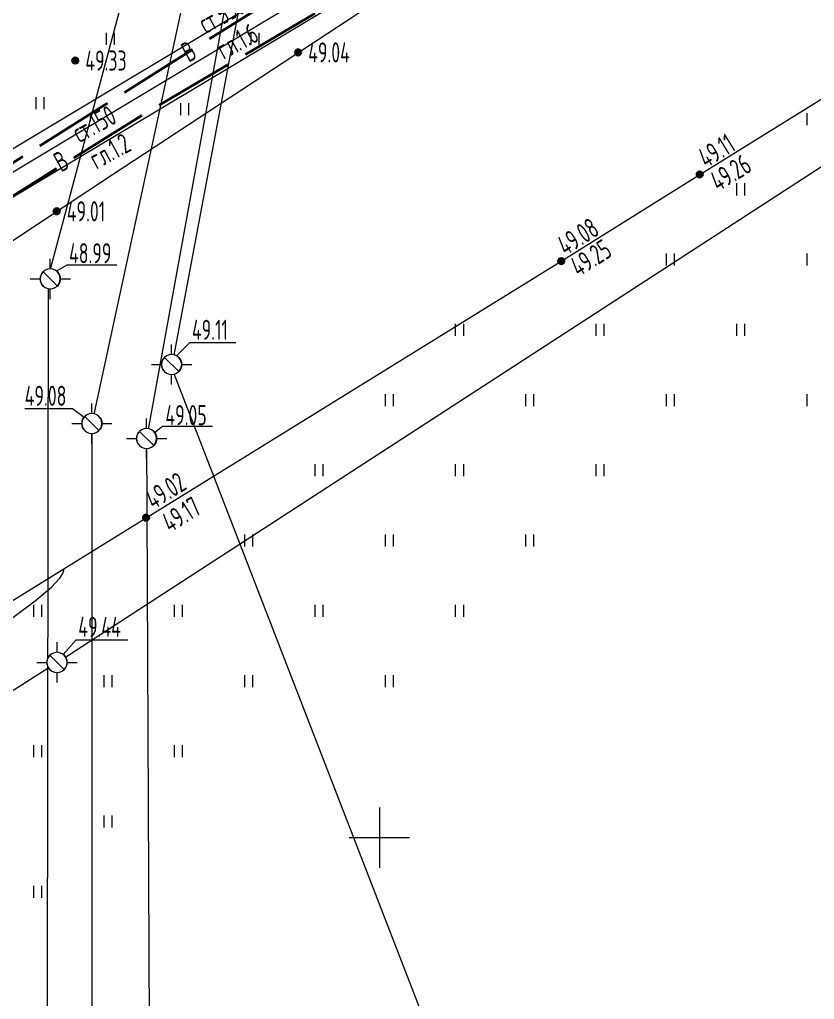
# Model space of a CAD drawing. Extents: x 1098675 to 1099684, y 381052 to 381453.
# Drawn here: x 1099382.09 to 1099421.66, y 381191.94 to 381240.76 of the extents above; entities that cross this region are included whole.
import ezdxf
from ezdxf.enums import TextEntityAlignment as Align

# ---------------------------------------------------------------- set-up
doc = ezdxf.new("R2010")
doc.units = 0
doc.header["$MEASUREMENT"] = 0
doc.set_wipeout_variables(frame=1)
doc.header["$PDMODE"] = 34
doc.header["$PDSIZE"] = -1
doc.linetypes.add('500_122_1_1', pattern=[10, 8, -2])
doc.layers.add('Съемка', color=253, linetype='CONTINUOUS', lineweight=20)
doc.styles.add('ГОСТ', font='GOST2304A.ttf', dxfattribs={"height": 2.5})
doc.linetypes.add('500_132_1', pattern='A,4,[3,Topography.shx,S=2.5,R=0,X=0,Y=0],4,-2', length=10)
doc.linetypes.add('g5_119_1', pattern='A,4,-1,[31,GUGK_2005.shx,S=0.1,R=0,X=0,Y=0],0.35,[31,GUGK_2005.shx,S=0.08,R=0,X=0,Y=0],3.3,[31,GUGK_2005.shx,S=0.08,R=180,X=0,Y=0],0.35,[31,GUGK_2005.shx,S=0.1,R=180,X=0,Y=0],-1', length=10)
doc.linetypes.add('УСОВ_ПОКР', pattern='A,0,[133,ltypeshp.shx,S=0.17,R=0,X=-0.17,Y=0],1e-06,[133,ltypeshp.shx,S=0.08,R=0,X=-0.08,Y=0],-8', length=8.000001)

# ---------------------------------------------------------------- blocks, each defined once
blk = doc.blocks.new('Съемка')
at = {"layer": 'Съемка', "linetype": 'Continuous', "lineweight": -2}
h = blk.add_hatch(color=8, dxfattribs=at)
h.dxf.hatch_style = 1
edge = h.paths.add_edge_path()
edge.add_arc((1099384.858, 381238.715), 0.15, 0, 360)
h = blk.add_hatch(color=8, dxfattribs=at)
h.dxf.hatch_style = 1
edge = h.paths.add_edge_path()
edge.add_arc((1099395.957, 381239.12), 0.15, 0, 360)
h = blk.add_hatch(color=8, dxfattribs=at)
h.dxf.hatch_style = 1
edge = h.paths.add_edge_path()
edge.add_arc((1099415.955, 381233.039), 0.15, 0, 360)
h = blk.add_hatch(color=8, dxfattribs=at)
h.dxf.hatch_style = 1
edge = h.paths.add_edge_path()
edge.add_arc((1099383.937, 381231.204), 0.15, 0, 360)
h = blk.add_hatch(color=8, dxfattribs=at)
h.dxf.hatch_style = 1
edge = h.paths.add_edge_path()
edge.add_arc((1099409.062, 381228.723), 0.15, 0, 360)
h = blk.add_hatch(color=8, dxfattribs=at)
h.dxf.hatch_style = 1
edge = h.paths.add_edge_path()
edge.add_arc((1099388.386, 381215.939), 0.15, 0, 360)
at = {"layer": 'Съемка', "color": 8, "linetype": 'Continuous', "lineweight": 20}
for p, q in [((1099386.416, 381239.495), (1099386.416, 381240.095)), ((1099386.416, 381239.495), (1099386.416, 381240.095)), ((1099386.816, 381239.495), (1099386.816, 381240.095)), ((1099386.816, 381239.495), (1099386.816, 381240.095)), ((1099393.616, 381239.495), (1099393.616, 381240.095)), ((1099393.616, 381239.495), (1099393.616, 381240.095)), ((1099394.016, 381239.495), (1099394.016, 381240.095)), ((1099394.016, 381239.495), (1099394.016, 381240.095)), ((1099382.916, 381236.295), (1099382.916, 381236.895)), ((1099382.916, 381236.295), (1099382.916, 381236.895)), ((1099383.316, 381236.295), (1099383.316, 381236.895)), ((1099383.316, 381236.295), (1099383.316, 381236.895)), ((1099390.116, 381235.995), (1099390.116, 381236.595)), ((1099390.116, 381235.995), (1099390.116, 381236.595)), ((1099390.516, 381235.995), (1099390.516, 381236.595)), ((1099390.516, 381235.995), (1099390.516, 381236.595)), ((1099421.3, 381235.5), (1099421.3, 381236.1)), ((1099421.3, 381235.5), (1099421.3, 381236.1)), ((1099417.8, 381232), (1099417.8, 381232.6)), ((1099417.8, 381232), (1099417.8, 381232.6)), ((1099418.2, 381232), (1099418.2, 381232.6)), ((1099418.2, 381232), (1099418.2, 381232.6)), ((1099414.3, 381228.5), (1099414.3, 381229.1)), ((1099414.3, 381228.5), (1099414.3, 381229.1)), ((1099414.7, 381228.5), (1099414.7, 381229.1)), ((1099414.7, 381228.5), (1099414.7, 381229.1)), ((1099421.3, 381228.5), (1099421.3, 381229.1)), ((1099421.3, 381228.5), (1099421.3, 381229.1)), ((1099403.8, 381225), (1099403.8, 381225.6)), ((1099403.8, 381225), (1099403.8, 381225.6)), ((1099404.2, 381225), (1099404.2, 381225.6)), ((1099404.2, 381225), (1099404.2, 381225.6)), ((1099410.8, 381225), (1099410.8, 381225.6)), ((1099410.8, 381225), (1099410.8, 381225.6)), ((1099411.2, 381225), (1099411.2, 381225.6)), ((1099411.2, 381225), (1099411.2, 381225.6)), ((1099417.8, 381225), (1099417.8, 381225.6)), ((1099417.8, 381225), (1099417.8, 381225.6)), ((1099418.2, 381225), (1099418.2, 381225.6)), ((1099418.2, 381225), (1099418.2, 381225.6)), ((1099400.3, 381221.5), (1099400.3, 381222.1)), ((1099400.3, 381221.5), (1099400.3, 381222.1)), ((1099400.7, 381221.5), (1099400.7, 381222.1)), ((1099400.7, 381221.5), (1099400.7, 381222.1)), ((1099407.3, 381221.5), (1099407.3, 381222.1)), ((1099407.3, 381221.5), (1099407.3, 381222.1)), ((1099407.7, 381221.5), (1099407.7, 381222.1)), ((1099407.7, 381221.5), (1099407.7, 381222.1)), ((1099414.3, 381221.5), (1099414.3, 381222.1)), ((1099414.3, 381221.5), (1099414.3, 381222.1)), ((1099414.7, 381221.5), (1099414.7, 381222.1)), ((1099414.7, 381221.5), (1099414.7, 381222.1)), ((1099421.3, 381221.5), (1099421.3, 381222.1)), ((1099421.3, 381221.5), (1099421.3, 381222.1)), ((1099396.8, 381218), (1099396.8, 381218.6)), ((1099396.8, 381218), (1099396.8, 381218.6)), ((1099397.2, 381218), (1099397.2, 381218.6)), ((1099397.2, 381218), (1099397.2, 381218.6)), ((1099403.8, 381218), (1099403.8, 381218.6)), ((1099403.8, 381218), (1099403.8, 381218.6)), ((1099404.2, 381218), (1099404.2, 381218.6)), ((1099404.2, 381218), (1099404.2, 381218.6)), ((1099410.8, 381218), (1099410.8, 381218.6)), ((1099410.8, 381218), (1099410.8, 381218.6)), ((1099411.2, 381218), (1099411.2, 381218.6)), ((1099411.2, 381218), (1099411.2, 381218.6)), ((1099393.3, 381214.5), (1099393.3, 381215.1)), ((1099393.3, 381214.5), (1099393.3, 381215.1)), ((1099393.7, 381214.5), (1099393.7, 381215.1)), ((1099393.7, 381214.5), (1099393.7, 381215.1)), ((1099400.3, 381214.5), (1099400.3, 381215.1)), ((1099400.3, 381214.5), (1099400.3, 381215.1)), ((1099400.7, 381214.5), (1099400.7, 381215.1)), ((1099400.7, 381214.5), (1099400.7, 381215.1)), ((1099407.3, 381214.5), (1099407.3, 381215.1)), ((1099407.3, 381214.5), (1099407.3, 381215.1)), ((1099407.7, 381214.5), (1099407.7, 381215.1)), ((1099407.7, 381214.5), (1099407.7, 381215.1)), ((1099382.8, 381211), (1099382.8, 381211.6)), ((1099382.8, 381211), (1099382.8, 381211.6)), ((1099383.2, 381211), (1099383.2, 381211.6)), ((1099383.2, 381211), (1099383.2, 381211.6)), ((1099389.8, 381211), (1099389.8, 381211.6)), ((1099389.8, 381211), (1099389.8, 381211.6)), ((1099390.2, 381211), (1099390.2, 381211.6)), ((1099390.2, 381211), (1099390.2, 381211.6)), ((1099396.8, 381211), (1099396.8, 381211.6)), ((1099396.8, 381211), (1099396.8, 381211.6)), ((1099397.2, 381211), (1099397.2, 381211.6)), ((1099397.2, 381211), (1099397.2, 381211.6)), ((1099403.8, 381211), (1099403.8, 381211.6)), ((1099403.8, 381211), (1099403.8, 381211.6)), ((1099404.2, 381211), (1099404.2, 381211.6)), ((1099404.2, 381211), (1099404.2, 381211.6)), ((1099386.3, 381207.5), (1099386.3, 381208.1)), ((1099386.3, 381207.5), (1099386.3, 381208.1)), ((1099386.7, 381207.5), (1099386.7, 381208.1)), ((1099386.7, 381207.5), (1099386.7, 381208.1)), ((1099393.3, 381207.5), (1099393.3, 381208.1)), ((1099393.3, 381207.5), (1099393.3, 381208.1)), ((1099393.7, 381207.5), (1099393.7, 381208.1)), ((1099393.7, 381207.5), (1099393.7, 381208.1)), ((1099400.3, 381207.5), (1099400.3, 381208.1)), ((1099400.3, 381207.5), (1099400.3, 381208.1)), ((1099400.7, 381207.5), (1099400.7, 381208.1)), ((1099400.7, 381207.5), (1099400.7, 381208.1)), ((1099382.8, 381204), (1099382.8, 381204.6)), ((1099382.8, 381204), (1099382.8, 381204.6)), ((1099383.2, 381204), (1099383.2, 381204.6)), ((1099383.2, 381204), (1099383.2, 381204.6)), ((1099389.8, 381204), (1099389.8, 381204.6)), ((1099389.8, 381204), (1099389.8, 381204.6)), ((1099390.2, 381204), (1099390.2, 381204.6)), ((1099390.2, 381204), (1099390.2, 381204.6)), ((1099386.3, 381200.5), (1099386.3, 381201.1)), ((1099386.3, 381200.5), (1099386.3, 381201.1)), ((1099386.7, 381200.5), (1099386.7, 381201.1)), ((1099386.7, 381200.5), (1099386.7, 381201.1)), ((1099382.8, 381197), (1099382.8, 381197.6)), ((1099382.8, 381197), (1099382.8, 381197.6)), ((1099383.2, 381197), (1099383.2, 381197.6)), ((1099383.2, 381197), (1099383.2, 381197.6))]:
    blk.add_line(p, q, dxfattribs=at)
at = {"layer": 'Съемка', "color": 8, "linetype": 'Continuous', "ltscale": 0.5}
for points in [[(1099316.177, 381187.096), (1099326.897, 381195.102), (1099331.699, 381198.087), (1099358.041, 381213.979), (1099372.927, 381223.924), (1099386.711, 381233.039), (1099412.401, 381249.936, 0.150406), (1099417.533, 381255.748), (1099418.938, 381271.265), (1099421.629, 381320.203)], [(1099321.691, 381168.626, -0.097909), (1099323.531, 381174.057, -0.01648), (1099329.949, 381179.421), (1099332.702, 381181.408), (1099342.215, 381187.293), (1099353.982, 381194.613), (1099371.942, 381205.749), (1099388.386, 381215.939), (1099409.062, 381228.723), (1099415.955, 381233.039), (1099426.893, 381239.834, -0.16652), (1099430.228, 381239.686, -0.072685), (1099430.482, 381237.055)]]:
    blk.add_lwpolyline(points, format="xyb", dxfattribs=at)
at = {"layer": 'Съемка', "color": 8, "linetype": 'g5_119_1', "flags": 128}
for points in [[(1099403.697, 381298.318), (1099389.657, 381223.423), (1099405.126, 381183.445)], [(1099401.887, 381294.122), (1099388.41, 381219.885), (1099388.59, 381179.734)], [(1099401.341, 381293.179), (1099385.686, 381220.631), (1099385.686, 381179.823)], [(1099400.475, 381291.405), (1099383.507, 381227.94), (1099383.447, 381180.003)], [(1099235.343, 381146.501), (1099467.4, 381285.734)], [(1099234.958, 381145.195), (1099467.081, 381284.32)], [(1099234.547, 381143.834), (1099467.398, 381283.199)]]:
    blk.add_lwpolyline(points, dxfattribs=at)
at = {"layer": 'Съемка', "color": 8, "linetype": '500_122_1_1', "lineweight": 40, "ltscale": 0.5, "flags": 128}
for points in [[(1099370.394, 381226.469), (1099469.705, 381289.021)], [(1099227.981, 381135.682), (1099388.134, 381235.964), (1099474.069, 381286.464)]]:
    blk.add_lwpolyline(points, dxfattribs=at)
at = {"layer": 'Съемка', "color": 8, "linetype": '500_132_1', "ltscale": 0.5, "flags": 128}
for points in [[(1099383.949, 381208.731), (1099479.142, 381270.543)], [(1099383.949, 381208.731), (1099326.921, 381172.344), (1099317.011, 381165.455), (1099300.8, 381157), (1099228.453, 381113.074)]]:
    blk.add_lwpolyline(points, dxfattribs=at)
at = {"layer": 'Съемка', "color": 8, "linetype": 'Continuous', "lineweight": 20, "flags": 128}
for points in [[(1099415.805, 381233.039, 1), (1099416.105, 381233.039, 1)], [(1099408.912, 381228.723, 1), (1099409.212, 381228.723, 1)], [(1099383.463, 381227.834, 1), (1099383.763, 381227.834, 1)], [(1099389.507, 381223.573, 1), (1099389.807, 381223.573, 1)], [(1099385.536, 381220.631, 1), (1099385.836, 381220.631, 1)], [(1099388.26, 381219.885, 1), (1099388.56, 381219.885, 1)], [(1099388.236, 381215.939, 1), (1099388.536, 381215.939, 1)], [(1099383.799, 381208.731, 1), (1099384.099, 381208.731, 1)]]:
    blk.add_lwpolyline(points, format="xyb", close=True, dxfattribs=at)
at = {"layer": 'Съемка', "color": 8, "flags": 128}
for points in [[(1099383.915, 381228.227), (1099384.458, 381228.531), (1099386.93, 381228.531)], [(1099389.907, 381224.006), (1099390.561, 381224.674), (1099392.848, 381224.674)], [(1099382.351, 381221.383), (1099384.724, 381221.383), (1099385.299, 381220.941)], [(1099388.803, 381220.187), (1099389.21, 381220.492), (1099391.692, 381220.492)], [(1099375.373, 381206.601), (1099375.486, 381206.686), (1099375.751, 381206.878), (1099376.236, 381207.215), (1099377.017, 381207.743), (1099378.151, 381208.499), (1099379.385, 381209.323), (1099380.635, 381210.175), (1099381.821, 381211.012), (1099382.859, 381211.794), (1099383.669, 381212.479), (1099384.097, 381212.929), (1099384.263, 381213.195), (1099384.289, 381213.335), (1099384.275, 381213.392)]]:
    blk.add_lwpolyline(points, dxfattribs=at)
at = {"layer": 'Съемка', "color": 8, "linetype": 'УСОВ_ПОКР', "flags": 128}
blk.add_lwpolyline([(1099384.251, 381209.124), (1099384.904, 381209.849), (1099387.473, 381209.849)], dxfattribs=at)
at = {"layer": 'Съемка', "color": 8, "linetype": 'Continuous', "lineweight": 20, "flags": 128}
for points in [[(1099400, 381201.5), (1099400, 381198.5)], [(1099398.5, 381200), (1099401.5, 381200)]]:
    blk.add_lwpolyline(points, dxfattribs=at)
at = {"layer": 'Съемка', "color": 8, "linetype": 'Continuous', "lineweight": -2}
for centre in [(1099384.858, 381238.715), (1099395.957, 381239.12), (1099415.955, 381233.039), (1099383.937, 381231.204), (1099409.062, 381228.723), (1099388.386, 381215.939)]:
    blk.add_circle(centre, 0.15, dxfattribs=at)
at = {"layer": 'Съемка', "color": 8}
for p in [(1099383.613, 381227.834), (1099389.657, 381223.573), (1099385.686, 381220.631), (1099388.41, 381219.885), (1099383.949, 381208.731)]:
    blk.add_point(p, dxfattribs=at)
at = {"layer": 'Съемка', "color": 8, "style": 'ГОСТ', "width": 0.8}
for s, p in [('ст.530', (1099392.147, 381241.027)), ('гл.1.6', (1099392.926, 381239.676)), ('В', (1099390.503, 381239.171)), ('ст.150', (1099385.796, 381235.556)), ('гл.1.2', (1099386.575, 381234.205)), ('В', (1099384.152, 381233.701))]:
    blk.add_text(s, height=1, rotation=28.5828, dxfattribs=at).set_placement(p, align=Align.MIDDLE_CENTER)
at = {"layer": 'Съемка', "color": 8, "linetype": 'Continuous', "lineweight": 30, "style": 'ГОСТ', "width": 0.8}
for s, p in [('49.04', (1099396.457, 381238.62)), ('49.33', (1099385.358, 381238.215)), ('49.01', (1099384.437, 381230.704))]:
    blk.add_text(s, height=1, dxfattribs=at).set_placement(p)
at = {"layer": 'Съемка', "color": 8, "linetype": 'Continuous', "lineweight": 15, "ltscale": 0.5, "style": 'ГОСТ', "width": 0.8}
for s, rotation, p in [('49.11', 31.6649, (1099416.28, 381233.334)), ('49.11', 31.6649, (1099416.28, 381233.334)), ('49.26', 31.6649, (1099416.878, 381232.168)), ('49.26', 31.6649, (1099416.878, 381232.168)), ('49.08', 32.616, (1099409.281, 381228.967)), ('49.08', 32.616, (1099409.281, 381228.967)), ('49.25', 32.616, (1099409.93, 381227.909)), ('49.25', 32.616, (1099409.93, 381227.909)), ('49.02', 32.0588, (1099388.754, 381216.323)), ('49.02', 32.0588, (1099388.754, 381216.323)), ('49.17', 32.0588, (1099389.587, 381215.167)), ('49.17', 32.0588, (1099389.587, 381215.167))]:
    blk.add_text(s, height=1, rotation=rotation, dxfattribs=at).set_placement(p)
for s, p in [('48.99', (1099384.548, 381228.615)), ('48.99', (1099384.548, 381228.615)), ('49.11', (1099390.669, 381224.802)), ('49.11', (1099390.669, 381224.802)), ('49.08', (1099382.339, 381221.513)), ('49.08', (1099382.339, 381221.513)), ('49.05', (1099389.345, 381220.548)), ('49.05', (1099389.345, 381220.548)), ('49.44', (1099385.009, 381210.002)), ('49.44', (1099385.009, 381210.002))]:
    blk.add_text(s, height=1, dxfattribs=at).set_placement(p)
at = {"color": 8, "linetype": 'Continuous', "lineweight": 20}
for points in [[(1099384.113, 381227.834), (1099384.096, 381227.963), (1099384.046, 381228.084), (1099383.967, 381228.188), (1099383.863, 381228.267), (1099383.742, 381228.317), (1099383.613, 381228.334), (1099383.484, 381228.317), (1099383.363, 381228.267), (1099383.259, 381228.188), (1099383.18, 381228.084), (1099383.13, 381227.963), (1099383.113, 381227.834), (1099383.13, 381227.705), (1099383.18, 381227.584), (1099383.259, 381227.48), (1099383.363, 381227.401), (1099383.484, 381227.351), (1099383.613, 381227.334), (1099383.742, 381227.351), (1099383.863, 381227.401), (1099383.967, 381227.48), (1099384.046, 381227.584), (1099384.096, 381227.705)], [(1099390.157, 381223.573), (1099390.14, 381223.702), (1099390.09, 381223.823), (1099390.011, 381223.927), (1099389.907, 381224.006), (1099389.786, 381224.056), (1099389.657, 381224.073), (1099389.528, 381224.056), (1099389.407, 381224.006), (1099389.303, 381223.927), (1099389.224, 381223.823), (1099389.174, 381223.702), (1099389.157, 381223.573), (1099389.174, 381223.444), (1099389.224, 381223.323), (1099389.303, 381223.219), (1099389.407, 381223.14), (1099389.528, 381223.09), (1099389.657, 381223.073), (1099389.786, 381223.09), (1099389.907, 381223.14), (1099390.011, 381223.219), (1099390.09, 381223.323), (1099390.14, 381223.444)], [(1099386.186, 381220.631), (1099386.169, 381220.76), (1099386.119, 381220.881), (1099386.04, 381220.985), (1099385.936, 381221.064), (1099385.815, 381221.114), (1099385.686, 381221.131), (1099385.557, 381221.114), (1099385.436, 381221.064), (1099385.332, 381220.985), (1099385.253, 381220.881), (1099385.203, 381220.76), (1099385.186, 381220.631), (1099385.203, 381220.502), (1099385.253, 381220.381), (1099385.332, 381220.277), (1099385.436, 381220.198), (1099385.557, 381220.148), (1099385.686, 381220.131), (1099385.815, 381220.148), (1099385.936, 381220.198), (1099386.04, 381220.277), (1099386.119, 381220.381), (1099386.169, 381220.502)], [(1099388.91, 381219.885), (1099388.893, 381220.014), (1099388.843, 381220.135), (1099388.764, 381220.239), (1099388.66, 381220.318), (1099388.539, 381220.368), (1099388.41, 381220.385), (1099388.281, 381220.368), (1099388.16, 381220.318), (1099388.056, 381220.239), (1099387.977, 381220.135), (1099387.927, 381220.014), (1099387.91, 381219.885), (1099387.927, 381219.756), (1099387.977, 381219.635), (1099388.056, 381219.531), (1099388.16, 381219.452), (1099388.281, 381219.402), (1099388.41, 381219.385), (1099388.539, 381219.402), (1099388.66, 381219.452), (1099388.764, 381219.531), (1099388.843, 381219.635), (1099388.893, 381219.756)], [(1099384.449, 381208.731), (1099384.432, 381208.86), (1099384.382, 381208.981), (1099384.303, 381209.085), (1099384.199, 381209.164), (1099384.078, 381209.214), (1099383.949, 381209.231), (1099383.82, 381209.214), (1099383.699, 381209.164), (1099383.595, 381209.085), (1099383.516, 381208.981), (1099383.466, 381208.86), (1099383.449, 381208.731), (1099383.466, 381208.602), (1099383.516, 381208.481), (1099383.595, 381208.377), (1099383.699, 381208.298), (1099383.82, 381208.248), (1099383.949, 381208.231), (1099384.078, 381208.248), (1099384.199, 381208.298), (1099384.303, 381208.377), (1099384.382, 381208.481), (1099384.432, 381208.602)]]:
    blk.add_wipeout(points, dxfattribs=at).dxf.layer = 'Съемка'
at = {"layer": 'Съемка', "color": 8, "linetype": 'Continuous', "lineweight": 20}
for p, q in [((1099383.967, 381227.48), (1099383.259, 381228.188)), ((1099390.011, 381223.219), (1099389.303, 381223.927)), ((1099386.04, 381220.277), (1099385.332, 381220.985)), ((1099388.764, 381219.531), (1099388.056, 381220.239)), ((1099384.303, 381208.377), (1099383.595, 381209.085))]:
    blk.add_line(p, q, dxfattribs=at)
at = {"layer": 'Съемка', "color": 8, "linetype": 'Continuous', "lineweight": 20, "flags": 128}
for points in [[(1099384.113, 381227.834), (1099384.096, 381227.963), (1099384.046, 381228.084), (1099383.967, 381228.188), (1099383.863, 381228.267), (1099383.742, 381228.317), (1099383.613, 381228.334), (1099383.484, 381228.317), (1099383.363, 381228.267), (1099383.259, 381228.188), (1099383.18, 381228.084), (1099383.13, 381227.963), (1099383.113, 381227.834), (1099383.13, 381227.705), (1099383.18, 381227.584), (1099383.259, 381227.48), (1099383.363, 381227.401), (1099383.484, 381227.351), (1099383.613, 381227.334), (1099383.742, 381227.351), (1099383.863, 381227.401), (1099383.967, 381227.48), (1099384.046, 381227.584), (1099384.096, 381227.705)], [(1099390.157, 381223.573), (1099390.14, 381223.702), (1099390.09, 381223.823), (1099390.011, 381223.927), (1099389.907, 381224.006), (1099389.786, 381224.056), (1099389.657, 381224.073), (1099389.528, 381224.056), (1099389.407, 381224.006), (1099389.303, 381223.927), (1099389.224, 381223.823), (1099389.174, 381223.702), (1099389.157, 381223.573), (1099389.174, 381223.444), (1099389.224, 381223.323), (1099389.303, 381223.219), (1099389.407, 381223.14), (1099389.528, 381223.09), (1099389.657, 381223.073), (1099389.786, 381223.09), (1099389.907, 381223.14), (1099390.011, 381223.219), (1099390.09, 381223.323), (1099390.14, 381223.444)], [(1099386.186, 381220.631), (1099386.169, 381220.76), (1099386.119, 381220.881), (1099386.04, 381220.985), (1099385.936, 381221.064), (1099385.815, 381221.114), (1099385.686, 381221.131), (1099385.557, 381221.114), (1099385.436, 381221.064), (1099385.332, 381220.985), (1099385.253, 381220.881), (1099385.203, 381220.76), (1099385.186, 381220.631), (1099385.203, 381220.502), (1099385.253, 381220.381), (1099385.332, 381220.277), (1099385.436, 381220.198), (1099385.557, 381220.148), (1099385.686, 381220.131), (1099385.815, 381220.148), (1099385.936, 381220.198), (1099386.04, 381220.277), (1099386.119, 381220.381), (1099386.169, 381220.502)], [(1099388.91, 381219.885), (1099388.893, 381220.014), (1099388.843, 381220.135), (1099388.764, 381220.239), (1099388.66, 381220.318), (1099388.539, 381220.368), (1099388.41, 381220.385), (1099388.281, 381220.368), (1099388.16, 381220.318), (1099388.056, 381220.239), (1099387.977, 381220.135), (1099387.927, 381220.014), (1099387.91, 381219.885), (1099387.927, 381219.756), (1099387.977, 381219.635), (1099388.056, 381219.531), (1099388.16, 381219.452), (1099388.281, 381219.402), (1099388.41, 381219.385), (1099388.539, 381219.402), (1099388.66, 381219.452), (1099388.764, 381219.531), (1099388.843, 381219.635), (1099388.893, 381219.756)], [(1099384.449, 381208.731), (1099384.432, 381208.86), (1099384.382, 381208.981), (1099384.303, 381209.085), (1099384.199, 381209.164), (1099384.078, 381209.214), (1099383.949, 381209.231), (1099383.82, 381209.214), (1099383.699, 381209.164), (1099383.595, 381209.085), (1099383.516, 381208.981), (1099383.466, 381208.86), (1099383.449, 381208.731), (1099383.466, 381208.602), (1099383.516, 381208.481), (1099383.595, 381208.377), (1099383.699, 381208.298), (1099383.82, 381208.248), (1099383.949, 381208.231), (1099384.078, 381208.248), (1099384.199, 381208.298), (1099384.303, 381208.377), (1099384.382, 381208.481), (1099384.432, 381208.602)]]:
    blk.add_lwpolyline(points, close=True, dxfattribs=at)

msp = doc.modelspace()

# ---------------------------------------------------------------- block references
at = {"layer": 'Съемка', "color": 6, "lineweight": 30}
msp.add_blockref('Съемка', (0, 0), dxfattribs=at)

doc.saveas('drawing.dxf')
